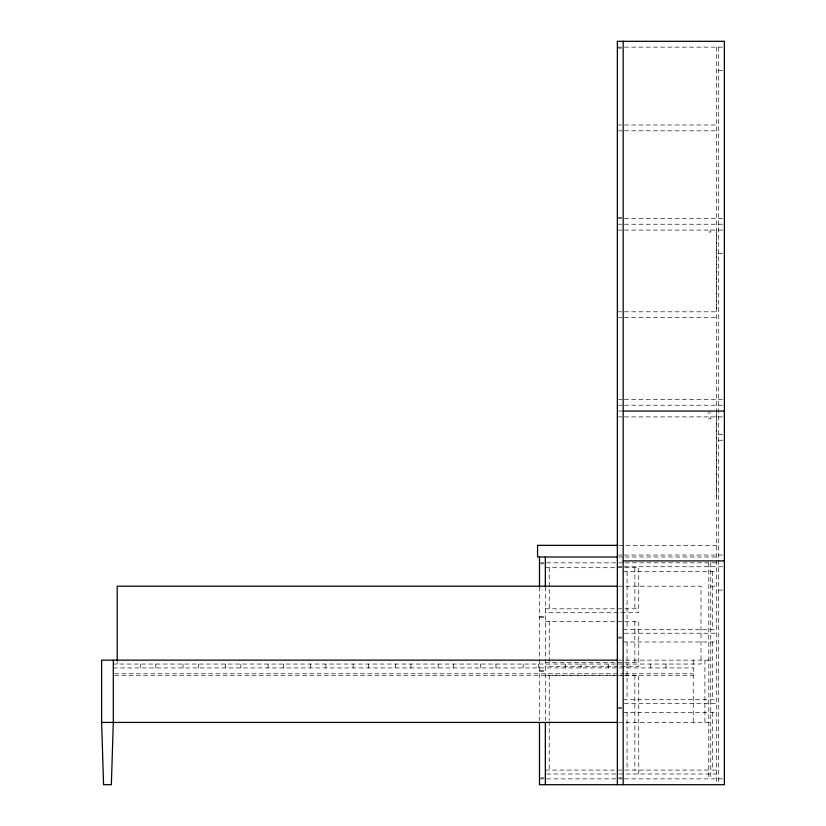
<?xml version="1.0" encoding="UTF-8"?>
<svg xmlns="http://www.w3.org/2000/svg" width="826" height="826" viewBox="0 0 826 826"><rect width="100%" height="100%" fill="white"/><g stroke="black" fill="none" stroke-linecap="round" stroke-linejoin="round"><path stroke-width="0.62" stroke-dasharray="4.13 3.1" d="M617.342 47.134L623.176 47.134M624.456 47.134L724.371 47.134M617.342 48.114L623.176 48.114M718.537 70.489L724.371 70.489M617.342 124.984L623.176 124.984M624.456 124.984L716.586 124.984M618.509 130.818L622.009 130.818M624.456 130.818L716.586 130.818M618.509 217.424L622.009 217.424M617.342 218.394L623.176 218.394M624.456 218.394L724.371 218.394M618.509 224.228L622.009 224.228M624.456 224.228L724.371 224.228M618.509 230.072L622.009 230.072M624.456 230.072L724.371 230.072M718.537 253.427L724.371 253.427M617.342 311.805L623.176 311.805M624.456 311.805L716.586 311.805M618.509 317.638L622.009 317.638M624.456 317.638L716.586 317.638M618.509 399.381L622.009 399.381M624.456 399.381L724.371 399.381M618.509 405.215L622.009 405.215M624.456 405.215L724.371 405.215M618.509 411.059L622.009 411.059M707.634 413L710.752 413M618.509 416.893L622.009 416.893M624.456 416.893L724.371 416.893M718.537 434.404L724.371 434.404M718.537 440.248L724.371 440.248M618.695 545.336L716.586 545.336M618.509 555.062L622.009 555.062M624.456 555.062L724.371 555.062M618.695 557.013L623.878 557.013M625.137 557.013L716.586 557.013M540.658 562.847L544.169 562.847M546.616 562.847L617.435 562.847M618.726 562.847L623.878 562.847M625.168 562.847L716.586 562.847M539.492 563.817L545.336 563.817M618.509 566.739L622.009 566.739M624.456 566.739L724.371 566.739M545.336 567.71L638.746 567.71L638.746 612.716L545.336 612.716M623.176 571.602L716.586 571.602M618.54 586.202L701.016 586.202L701.016 664.042L113.307 664.042M710.752 586.202L716.586 586.202M718.537 590.094L724.371 590.094M545.336 608.824L638.746 608.824M539.492 616.609L545.336 616.609M539.492 617.58L545.336 617.58M545.336 621.472L638.746 621.472L638.746 666.479L545.336 666.479M623.176 629.34L716.586 629.34M624.456 633.232L716.586 633.232M618.509 637.125L622.009 637.125M617.342 638.095L623.176 638.095M623.176 641.988L716.586 641.988M618.55 660.15L710.752 660.15M545.336 662.586L638.746 662.586M113.307 667.935L693.231 667.935M539.492 670.371L545.336 670.371M539.492 671.342L545.336 671.342M114.597 673.779L623.64 673.779M624.931 673.779L693.231 673.779M545.336 675.234L638.746 675.234L638.746 773.993M114.597 675.72L623.64 675.72M624.931 675.72L693.231 675.72M623.176 699.725L716.586 699.725M624.456 703.618L716.586 703.618M618.509 707.51L622.009 707.51M617.342 708.481L623.176 708.481M623.176 712.373L716.586 712.373M618.55 722.43L710.752 722.43M545.336 770.1L716.586 770.1M546.616 773.993L716.586 773.993M540.658 777.885L544.169 777.885M618.509 777.885L622.009 777.885M539.492 778.866L545.336 778.866M546.616 778.866L623.878 778.866M624.456 778.866L724.371 778.866M718.537 47.134L718.537 783.409M716.586 47.134L716.586 783.533M716.431 232.013L716.431 309.853M716.431 413L716.431 496.684M712.693 571.602L712.693 629.34M712.693 641.988L712.693 699.725M712.693 712.373L712.693 770.1M710.752 230.072L710.752 232.013L707.634 232.013L707.634 230.072M710.752 416.893L710.752 418.834L707.634 418.834L707.634 416.893M710.752 562.847L710.752 778.866M708.801 562.847L708.801 778.866M704.908 660.15L704.908 722.43M693.231 660.15L693.231 722.43M665.993 664.042L665.993 667.935M650.723 664.042L650.723 667.935M634.853 567.71L634.853 608.824M634.853 621.472L634.853 662.586M634.853 675.234L634.853 770.1M627.068 571.602L627.068 629.34M627.068 641.988L627.068 699.725M627.068 712.373L627.068 770.1M608.204 664.042L608.204 667.935M580.957 664.042L580.957 667.935M565.696 664.042L565.696 667.935M549.228 567.71L549.228 608.824M549.228 621.472L549.228 662.586M549.228 675.234L549.228 720.107M549.228 721.387L549.228 770.1M545.336 586.987L545.336 720.386M539.492 586.997L539.492 720.386M538.449 664.042L538.449 667.935M523.178 664.042L523.178 667.935M495.93 664.042L495.93 667.935M480.66 664.042L480.66 667.935M453.422 664.042L453.422 667.935M438.152 664.042L438.152 667.935M410.904 664.042L410.904 667.935M395.633 664.042L395.633 667.935M368.386 664.042L368.386 667.935M353.125 664.042L353.125 667.935M325.878 664.042L325.878 667.935M310.607 664.042L310.607 667.935M283.359 664.042L283.359 667.935M268.089 664.042L268.089 667.935M240.851 664.042L240.851 667.935M225.581 664.042L225.581 667.935M198.333 664.042L198.333 667.935M183.062 664.042L183.062 667.935M155.815 664.042L155.815 667.935M140.554 664.042L140.554 667.935M117.199 661.492L117.199 664.042"/><path stroke-width="1.24" d="M623.176 411.059L724.371 411.059M617.404 545.336L537.55 545.336L537.55 557.013L617.435 557.013M623.176 560.906L724.371 560.906M617.249 586.202L117.199 586.202L117.199 660.211M617.27 660.15L101.629 660.15L101.629 722.43L103.57 784.7L111.355 784.7L113.307 722.43L113.307 660.15M101.629 722.43L617.27 722.43M623.176 41.3L623.176 784.7M617.342 784.7L617.342 41.3L724.371 41.3L724.371 784.7L539.492 784.7L539.492 722.688M545.336 557.013L545.336 586.594M545.336 722.957L545.336 784.7M539.492 557.013L539.492 586.997"/></g></svg>
